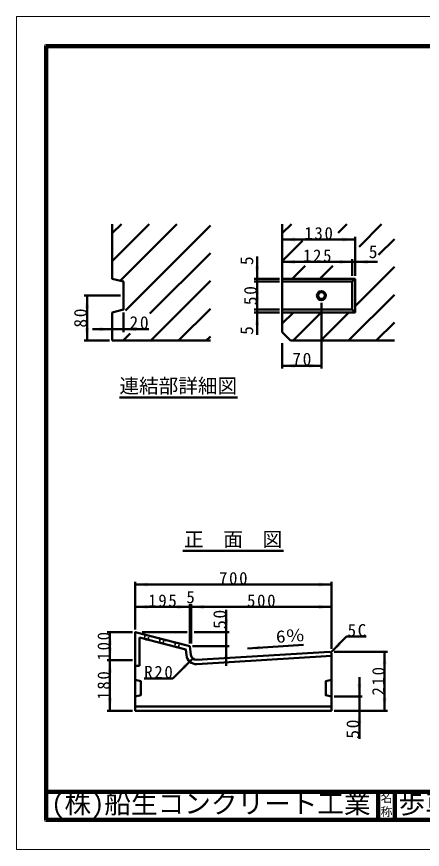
# Model space of a CAD drawing. Units: millimetres, scale not verified, with parts at other scales. Extents: x -2102 to 2102, y -1485 to 1485.
# Drawn here: x -2102 to -655, y -1485 to 1485 of the extents above; entities that cross this region are included whole.
import ezdxf
from ezdxf.enums import TextEntityAlignment as Align

# ---------------------------------------------------------------- set-up
doc = ezdxf.new("R2010")
doc.units = ezdxf.units.MM
doc.header["$LTSCALE"] = 5
doc.linetypes.add('DOTTED', pattern=[1.75, 0.25, -1.5])
doc.layers.add('0-0_V-nasSTD', color=7, linetype='Continuous', lineweight=50)
doc.layers.add('0-1_0', color=7, linetype='Continuous', lineweight=50)
doc.styles.add('ＭＳ ゴシック', font='')
doc.styles.get('ＭＳ ゴシック').set_extended_font_data('MS Gothic')

msp = doc.modelspace()

# ---------------------------------------------------------------- linework, layer by layer
at = {"layer": '0-0_V-nasSTD', "lineweight": 100}
for p, q in [((-1997.5, 1380), (-1997.5, -1380)), ((-812.5, -1280), (-812.5, -1380)), ((-752.5, -1280), (-752.5, -1380)), ((-1997.5, -1380), (1997.5, -1380))]:
    msp.add_line(p, q, dxfattribs=at)
at = {"layer": '0-0_V-nasSTD'}
for p, q in [((-1761.343, 712.323), (-1728.62, 745.047)), ((-1761.343, 613.328), (-1629.625, 745.047)), ((-1732.777, 542.899), (-1530.63, 745.047)), ((-1154.793, 745.047), (-1154.793, 360.047)), ((-1154.793, 712.323), (-1122.069, 745.047)), ((-924.08, 745.047), (-954.937, 714.189)), ((-880.651, 664.48), (-800.085, 745.047)), ((-1714.272, 437.409), (-1411.343, 740.338)), ((-1154.793, 690.047), (-894.793, 690.047)), ((-1154.793, 613.328), (-1082.217, 685.905)), ((-894.793, 700.047), (-894.793, 560.047)), ((-811.528, 634.942), (-754.793, 691.343)), ((-1627.011, 425.676), (-1411.343, 641.343)), ((-1244.793, 550.047), (-1244.793, 630.047)), ((-1154.793, 610.047), (-904.793, 610.047)), ((-1119.08, 550.047), (-1073.222, 595.905)), ((-1020.085, 550.047), (-974.227, 595.905)), ((-904.793, 620.047), (-904.793, 560.047)), ((-904.793, 610.047), (-894.793, 610.047)), ((-894.793, 610.047), (-814.793, 610.047)), ((-894.793, 452.348), (-754.793, 592.348)), ((-1623.645, 330.047), (-1411.343, 542.348)), ((-1254.793, 550.047), (-1164.793, 550.047)), ((-1254.793, 540.047), (-1164.793, 540.047)), ((-1154.793, 425.047), (-1154.793, 555.047)), ((-1154.793, 550.047), (-894.793, 550.047)), ((-904.793, 540.047), (-894.793, 550.047)), ((-1731.343, 490.047), (-1861.343, 490.047)), ((-1851.343, 490.047), (-1851.343, 330.047)), ((-918.1, 330.047), (-754.793, 493.353)), ((-1014.793, 464.047), (-1014.793, 230.047)), ((-1761.343, 430.047), (-1761.343, 330.047)), ((-1721.343, 430.047), (-1721.343, 360.047)), ((-1524.65, 330.047), (-1411.343, 443.353)), ((-1254.793, 440.047), (-1164.793, 440.047)), ((-1254.793, 430.047), (-1164.793, 430.047)), ((-1244.793, 430.047), (-1244.793, 350.047)), ((-1154.793, 440.047), (-904.793, 440.047)), ((-1154.793, 390.338), (-1115.085, 430.047)), ((-1116.09, 330.047), (-1016.09, 430.047)), ((-1017.095, 330.047), (-917.095, 430.047)), ((-904.793, 440.047), (-894.793, 430.047)), ((-819.105, 330.047), (-754.793, 394.358)), ((-1831.343, 370.047), (-1761.343, 370.047)), ((-1154.793, 360.047), (-1124.793, 330.047)), ((-1771.343, 330.047), (-1861.343, 330.047)), ((-1411.343, 330.047), (-1761.343, 330.047)), ((-1722.64, 330.047), (-1697.452, 355.235)), ((-1425.655, 330.047), (-1411.343, 344.358)), ((-1124.793, 330.047), (-754.793, 330.047)), ((-1154.793, 230.047), (-1154.793, 320.047)), ((-1154.793, 240.047), (-1014.793, 240.047)), ((-1679.412, -530.371), (-1679.412, -700.371)), ((-979.412, -530.371), (-979.412, -770.371)), ((-1679.412, -540.371), (-979.412, -540.371)), ((-1679.412, -620.371), (-1484.412, -620.371)), ((-1484.412, -610.371), (-1484.412, -750.371)), ((-1484.412, -620.371), (-1479.412, -620.371)), ((-1479.412, -610.371), (-1479.412, -750.371)), ((-1479.412, -620.371), (-979.412, -620.371)), ((-1354.412, -630.371), (-1354.412, -710.371)), ((-1689.412, -710.371), (-1779.412, -710.371)), ((-1769.412, -710.371), (-1769.412, -810.371)), ((-1494.412, -710.371), (-1654.412, -710.371)), ((-1344.412, -710.371), (-1469.412, -710.371)), ((-1664.412, -830.371), (-1664.412, -729.702)), ((-981.912, -782.871), (-925.343, -726.302)), ((-925.343, -726.302), (-855.343, -726.302)), ((-1484.412, -760.371), (-1481.325, -791.234)), ((-1344.412, -760.371), (-1474.412, -760.371)), ((-1279.045, -768.227), (-1079.412, -756.128)), ((-984.412, -780.371), (-1460.215, -809.207)), ((-979.412, -795.095), (-1459.307, -824.18)), ((-984.412, -780.371), (-979.412, -785.371)), ((-969.412, -780.371), (-779.412, -780.371)), ((-789.412, -780.371), (-789.412, -990.371)), ((-1689.412, -810.371), (-1779.412, -810.371)), ((-1769.412, -810.371), (-1769.412, -990.371)), ((-1664.412, -830.371), (-1679.412, -830.371)), ((-1474.39, -804.472), (-1545.101, -875.183)), ((-1545.101, -875.183), (-1647.101, -875.183)), ((-879.412, -870.371), (-879.412, -940.371)), ((-969.412, -940.371), (-869.412, -940.371)), ((-879.412, -940.371), (-879.412, -990.371)), ((-979.412, -975.371), (-1679.412, -975.371)), ((-1689.412, -990.371), (-1779.412, -990.371)), ((-969.412, -990.371), (-779.412, -990.371)), ((-879.412, -990.371), (-879.412, -1090.371))]:
    msp.add_line(p, q, dxfattribs=at)
at = {"layer": '0-0_V-nasSTD', "lineweight": 18}
for points in [[(-2102.5, -1485), (-2102.5, 1485), (2102.5, 1485), (2102.5, -1485)], [(-2002.5, -1385), (-2002.5, 1385), (2002.5, 1385), (2002.5, -1385)]]:
    msp.add_lwpolyline(points, close=True, dxfattribs=at)
at = {"layer": '0-0_V-nasSTD', "lineweight": 100}
msp.add_lwpolyline([(1997.5, -1380), (1997.5, 1380), (-1997.5, 1380)], dxfattribs=at)
at = {"layer": '0-0_V-nasSTD'}
for points in [[(-1761.343, 745.047), (-1761.343, 550.047), (-1721.343, 540.047), (-1721.343, 440.047), (-1761.343, 430.047)], [(-1244.793, 550.047), (-1244.793, 540.047), (-1244.793, 440.047), (-1244.793, 430.047)], [(-894.793, 550.047), (-894.793, 430.047), (-1154.793, 430.047)], [(-1154.793, 540.047), (-904.793, 540.047), (-904.793, 440.047)], [(-1761.343, 370.047), (-1721.343, 370.047), (-1631.343, 370.047)], [(-979.412, -785.371), (-979.412, -990.371), (-1679.412, -990.371), (-1679.412, -710.371), (-1484.412, -760.371)], [(-1354.412, -710.371), (-1354.412, -760.371), (-1354.412, -830.371)], [(-1664.412, -729.702), (-1498.294, -772.296), (-1496.251, -792.727)], [(-1679.412, -880.371), (-1659.412, -885.371), (-1659.412, -935.371), (-1679.412, -940.371)], [(-979.412, -880.371), (-999.412, -885.371), (-999.412, -935.371), (-979.412, -940.371)]]:
    msp.add_lwpolyline(points, dxfattribs=at)
at = {"layer": '0-0_V-nasSTD', "linetype": 'DOTTED'}
for points in [[(-1649.718, -717.984), (-1639.883, -735.992), (-1622.596, -724.939)], [(-1595.473, -731.893), (-1585.637, -749.901), (-1568.35, -738.848)], [(-1541.228, -745.803), (-1531.392, -763.81), (-1514.105, -752.757)]]:
    msp.add_lwpolyline(points, dxfattribs=at)
at = {"layer": '0-0_V-nasSTD'}
for radius in [16, 12]:
    msp.add_circle((-1014.793, 490.047), radius, dxfattribs=at)
for radius in [35, 20]:
    msp.add_arc((-1461.425, -789.244), radius, 185.71059, 273.46823, dxfattribs=at)
for points in [[(-1154.793, 690.047), (-1109.793, 682.547), (-1109.793, 697.547)], [(-939.793, 682.547), (-939.793, 697.547), (-894.793, 690.047)], [(-1252.293, 595.047), (-1244.793, 550.047), (-1237.293, 595.047)], [(-1154.793, 610.047), (-1109.793, 602.547), (-1109.793, 617.547)], [(-949.793, 602.547), (-949.793, 617.547), (-904.793, 610.047)], [(-894.793, 610.047), (-849.793, 602.547), (-849.793, 617.547)], [(-1252.293, 495.047), (-1244.793, 540.047), (-1237.293, 495.047)], [(-1858.843, 445.047), (-1851.343, 490.047), (-1843.843, 445.047)], [(-1252.293, 485.047), (-1244.793, 440.047), (-1237.293, 485.047)], [(-1252.293, 385.047), (-1244.793, 430.047), (-1237.293, 385.047)], [(-1858.843, 375.047), (-1851.343, 330.047), (-1843.843, 375.047)], [(-1806.343, 362.547), (-1806.343, 377.547), (-1761.343, 370.047)], [(-1721.343, 370.047), (-1676.343, 362.547), (-1676.343, 377.547)], [(-1154.793, 240.047), (-1109.793, 232.547), (-1109.793, 247.547)], [(-1059.793, 232.547), (-1059.793, 247.547), (-1014.793, 240.047)], [(-1679.412, -540.371), (-1634.412, -547.871), (-1634.412, -532.871)], [(-1024.412, -547.871), (-1024.412, -532.871), (-979.412, -540.371)], [(-1679.412, -620.371), (-1634.412, -627.871), (-1634.412, -612.871)], [(-1529.412, -627.871), (-1529.412, -612.871), (-1484.412, -620.371)], [(-1479.412, -620.371), (-1434.412, -627.871), (-1434.412, -612.871)], [(-1024.412, -627.871), (-1024.412, -612.871), (-979.412, -620.371)], [(-1361.912, -665.371), (-1354.412, -710.371), (-1346.912, -665.371)], [(-1776.912, -755.371), (-1769.412, -710.371), (-1761.912, -755.371)], [(-1776.912, -765.371), (-1769.412, -810.371), (-1761.912, -765.371)], [(-1361.912, -805.371), (-1354.412, -760.371), (-1346.912, -805.371)], [(-1279.045, -768.227), (-1234.582, -758.019), (-1233.674, -772.991)], [(-981.912, -782.871), (-955.395, -745.748), (-944.789, -756.354)], [(-796.912, -825.371), (-789.412, -780.371), (-781.912, -825.371)], [(-1776.912, -855.371), (-1769.412, -810.371), (-1761.912, -855.371)], [(-1511.513, -830.989), (-1500.906, -841.595), (-1474.39, -804.472)], [(-886.912, -895.371), (-879.412, -940.371), (-871.912, -895.371)], [(-1776.912, -945.371), (-1769.412, -990.371), (-1761.912, -945.371)], [(-796.912, -945.371), (-789.412, -990.371), (-781.912, -945.371)], [(-886.912, -1035.371), (-879.412, -990.371), (-871.912, -1035.371)]]:
    msp.add_solid(points, dxfattribs=at)
at = {"layer": '0-1_0'}
for p, q in [((-1735.816, 127.145), (-1314.556, 127.145)), ((-1508.912, -420.371), (-1149.912, -420.371))]:
    msp.add_line(p, q, dxfattribs=at)
at = {"layer": '0-1_0', "lineweight": 100}
msp.add_line((-1997.5, -1280), (1997.5, -1280), dxfattribs=at)

# ---------------------------------------------------------------- texts
at = {"layer": '0-0_V-nasSTD', "style": 'ＭＳ ゴシック'}
for s, height, p in [('5', 45.82, (-846.043, 610.047)), ('連結部詳細図', 51.32, (-1735.816, 127.145)), ('正\u3000面\u3000図', 51.32, (-1504.912, -420.371)), ('5', 43.99, (-1496.912, -620.371)), ('(株)船生コンクリート工業', 69.65, (-1979.221, -1377.45)), ('歩車道境界ブロック', 69.65, (-740, -1377.53)), ('名', 30.79, (-803.518, -1326.001)), ('称', 30.79, (-803.524, -1375.99))]:
    msp.add_text(s, height=height, dxfattribs=at).set_placement(p, align=Align.BOTTOM_LEFT)
for p in [(-1244.793, 598.797), (-1244.793, 350.047)]:
    msp.add_text('5', height=45.82, rotation=90, dxfattribs=at).set_placement(p, align=Align.BOTTOM_LEFT)
at = {"layer": '0-0_V-nasSTD', "style": 'ＭＳ ゴシック', "width": 1.15}
msp.add_text('6％', height=43.99, rotation=3.468, dxfattribs=at).set_placement((-1175.236, -761.936), align=Align.BOTTOM_LEFT)
at = {"layer": '0-0_V-nasSTD', "attachment_point": 7, "style": 'ＭＳ ゴシック'}
for s, insert, char_height in [('\\T1.2;130', (-1075.793, 690.047), 43.99), ('\\T1.2;125', (-1080.793, 610.047), 43.99), ('\\T1.19;20', (-1699.843, 370.047), 45.82), ('\\T1.19;70', (-1119.043, 240.047), 45.82), ('\\T1.2;700', (-1380.412, -540.371), 43.99), ('\\T1.2;195', (-1632.912, -620.371), 43.99), ('\\T1.2;500', (-1280.412, -620.371), 43.99), ('\\T1.2;5C', (-921.343, -726.302), 43.99), ('\\T1.2;R20', (-1647.101, -875.183), 43.99)]:
    msp.add_mtext(s, dxfattribs=dict(at, insert=insert, char_height=char_height))
at = {"layer": '0-0_V-nasSTD', "attachment_point": 7, "rotation": 90, "style": 'ＭＳ ゴシック'}
for s, insert, char_height in [('\\T1.19;50', (-1244.793, 455.797), 45.82), ('\\T1.19;80', (-1851.343, 375.797), 45.82), ('\\T1.19;50', (-1354.412, -698.871), 45.82), ('\\T1.2;100', (-1769.412, -811.371), 43.99), ('\\T1.2;180', (-1769.412, -951.371), 43.99), ('\\T1.2;210', (-789.412, -936.371), 43.99), ('\\T1.19;50', (-879.412, -1090.371), 45.82)]:
    msp.add_mtext(s, dxfattribs=dict(at, insert=insert, char_height=char_height))

doc.saveas('drawing.dxf')
